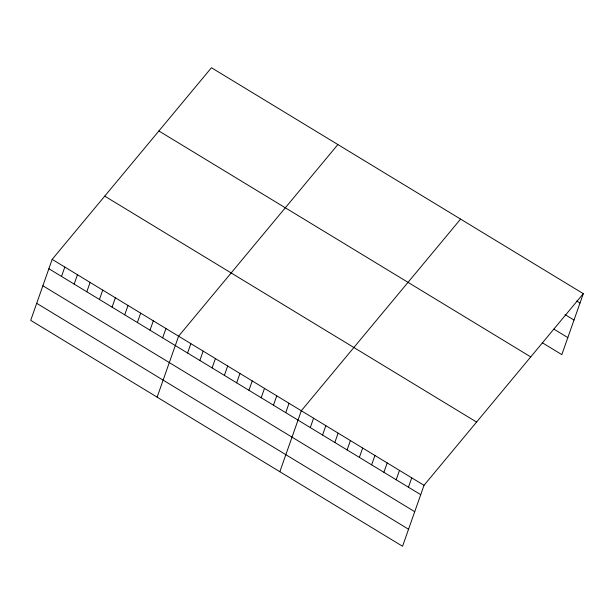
<?xml version="1.0" encoding="UTF-8"?>
<svg xmlns="http://www.w3.org/2000/svg" width="614" height="614" viewBox="0 0 614 614"><rect width="100%" height="100%" fill="white"/><g stroke="black" fill="none" stroke-linecap="round" stroke-linejoin="round"><path stroke-width="0.92" d="M52.167 259.377L30.7 320.339L402.554 546.268L424.021 485.306L583.3 293.661L211.446 67.732L52.167 259.377L424.021 485.306M61.515 276.423L64.808 267.059M74.156 284.105L77.456 274.742M86.797 291.788L90.097 282.425M99.445 299.463L102.738 290.107M112.086 307.146L115.378 297.79M124.726 314.828L128.027 305.473M137.375 322.511L140.667 313.148M150.016 330.194L153.308 320.83M162.656 337.877L165.957 328.513M157.13 397.151L178.597 336.196L337.877 144.551M187.569 353.012L190.87 343.648M199.842 360.464L203.142 351.108M212.114 367.924L215.414 358.561M224.386 375.377L227.679 366.021M236.659 382.837L239.951 373.473M248.931 390.289L252.224 380.926M261.196 397.742L264.496 388.386M273.468 405.202L276.768 395.838M285.74 412.654L289.041 403.298M279.846 471.713L301.313 410.751L460.584 219.106M310.285 427.567L313.577 418.211M322.557 435.027L325.85 425.663M334.83 442.479L338.122 433.116M347.094 449.932L350.394 440.576M359.367 457.392L362.667 448.028M371.639 464.844L374.939 455.488M383.911 472.304L387.204 462.941M396.184 479.757L399.476 470.393M408.456 487.209L411.748 477.853M583.3 293.661L561.833 354.623L542.2 342.689M576.73 301.037L580.007 303.024M565.01 314.583L574.006 320.047M553.92 329.142L567.827 337.593M158.88 130.974L530.742 356.903M104.725 196.135L476.587 422.064M48.874 268.74L420.728 494.669M42.873 285.771L414.726 511.692M36.694 303.308L408.548 529.237"/></g></svg>
